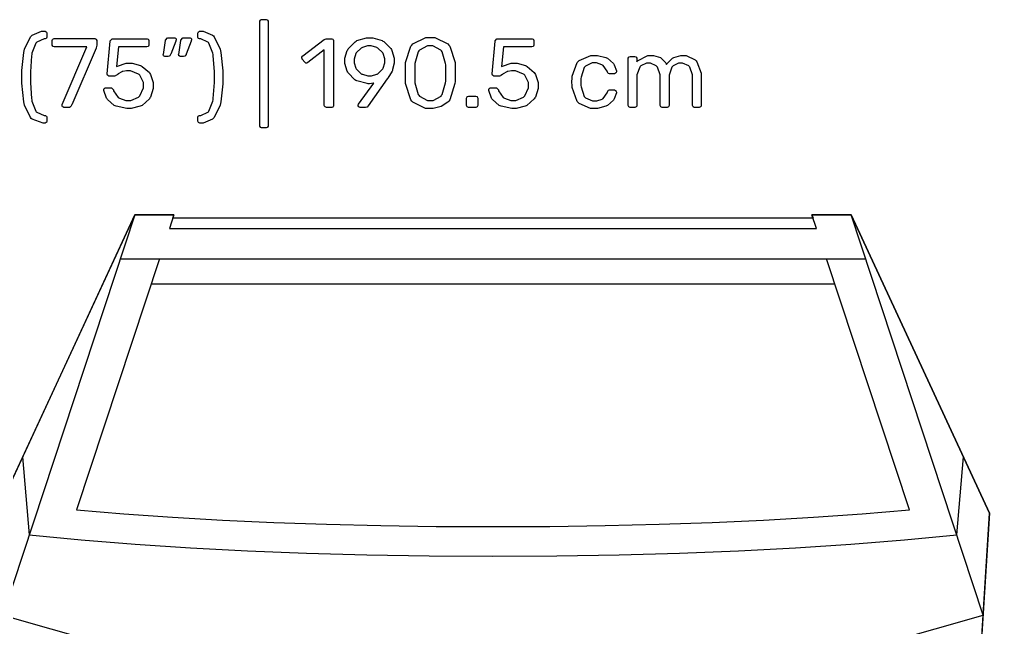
# Model space of a CAD drawing. Header units: millimetres. Extents: x 1207 to 16421, y -1609 to 10563.
# Drawn here: x 11391.6 to 11793.7, y 3488.8 to 3740.8 of the extents above; entities that cross this region are included whole.
import ezdxf

# ---------------------------------------------------------------- set-up
doc = ezdxf.new("R2010")
doc.units = ezdxf.units.MM
doc.layers.add('blueprint import', color=6, linetype='Continuous')

msp = doc.modelspace()

# ---------------------------------------------------------------- linework, layer by layer
at = {"layer": 'blueprint import'}
for points in [[(11491.501, 3696.138), (11491.453, 3696.186), (11491.254, 3696.657), (11491.254, 3696.812), (11491.254, 3739.889), (11491.254, 3740.065), (11491.453, 3740.526), (11491.501, 3740.571), (11491.538, 3740.619), (11491.996, 3740.843), (11492.151, 3740.843), (11493.671, 3740.843), (11493.834, 3740.843), (11494.307, 3740.619), (11494.351, 3740.571), (11494.388, 3740.526), (11494.624, 3740.057), (11494.624, 3739.889), (11494.624, 3696.812), (11494.624, 3696.644), (11494.388, 3696.186), (11494.351, 3696.138), (11494.307, 3696.091), (11493.821, 3695.867), (11493.671, 3695.867), (11492.151, 3695.867), (11491.983, 3695.867), (11491.538, 3696.091), (11491.501, 3696.138)], [(11396.517, 3699.848), (11396.161, 3700.18), (11393.711, 3705.293), (11393.556, 3705.977), (11393.402, 3706.672), (11392.649, 3714.367), (11392.649, 3716.926), (11392.649, 3719.658), (11393.402, 3727.164), (11393.556, 3727.848), (11393.698, 3728.541), (11396.161, 3733.645), (11396.517, 3733.962), (11396.858, 3734.292), (11400.782, 3735.93), (11402.088, 3735.93), (11402.253, 3735.93), (11402.711, 3735.706), (11402.761, 3735.659), (11402.809, 3735.624), (11403.032, 3735.142), (11403.032, 3734.977), (11403.032, 3733.645), (11403.032, 3733.491), (11402.817, 3733.054), (11402.785, 3733.009), (11402.737, 3732.974), (11402.346, 3732.737), (11402.218, 3732.737), (11401.827, 3732.737), (11398.812, 3731.441), (11398.6, 3731.182), (11398.378, 3730.935), (11396.821, 3726.81), (11396.727, 3726.243), (11396.621, 3725.679), (11396.161, 3719.102), (11396.161, 3716.902), (11396.161, 3714.554), (11396.621, 3708.075), (11396.727, 3707.508), (11396.821, 3706.944), (11398.378, 3702.843), (11398.6, 3702.585), (11398.812, 3702.337), (11401.827, 3701.027), (11402.218, 3701.016), (11402.359, 3701.016), (11402.737, 3700.793), (11402.785, 3700.745), (11402.817, 3700.71), (11403.032, 3700.274), (11403.032, 3700.119), (11403.032, 3698.777), (11403.032, 3698.612), (11402.809, 3698.154), (11402.761, 3698.104), (11402.711, 3698.06), (11402.242, 3697.832), (11402.088, 3697.832), (11401.499, 3697.845), (11396.858, 3699.52), (11396.517, 3699.848)], [(11465.801, 3698.13), (11465.755, 3698.178), (11465.519, 3698.647), (11465.519, 3698.801), (11465.519, 3700.132), (11465.519, 3700.298), (11465.731, 3700.732), (11465.779, 3700.769), (11465.812, 3700.817), (11466.201, 3701.04), (11466.344, 3701.04), (11466.72, 3701.051), (11469.713, 3702.359), (11469.936, 3702.606), (11470.149, 3702.865), (11471.739, 3706.991), (11471.832, 3707.556), (11471.93, 3708.132), (11472.401, 3714.732), (11472.401, 3716.926), (11472.401, 3719.269), (11471.93, 3725.702), (11471.832, 3726.267), (11471.739, 3726.834), (11470.149, 3730.959), (11469.936, 3731.206), (11469.713, 3731.465), (11466.72, 3732.761), (11466.344, 3732.761), (11466.201, 3732.761), (11465.812, 3732.998), (11465.779, 3733.031), (11465.731, 3733.078), (11465.519, 3733.526), (11465.519, 3733.667), (11465.519, 3735), (11465.519, 3735.174), (11465.755, 3735.637), (11465.801, 3735.682), (11465.836, 3735.73), (11466.274, 3735.954), (11466.424, 3735.954), (11467.814, 3735.954), (11471.646, 3734.316), (11472, 3733.986), (11472.341, 3733.654), (11474.78, 3728.565), (11474.934, 3727.87), (11475.077, 3727.188), (11475.842, 3719.517), (11475.842, 3716.945), (11475.842, 3714.213), (11475.088, 3706.696), (11474.934, 3705.999), (11474.78, 3705.317), (11472.328, 3700.191), (11472, 3699.861), (11471.646, 3699.544), (11467.721, 3697.893), (11466.424, 3697.893), (11466.355, 3697.893), (11465.836, 3698.08), (11465.801, 3698.13)], [(11409.511, 3704.6), (11409.466, 3704.646), (11409.277, 3705.082), (11409.277, 3705.223), (11409.37, 3705.588), (11419.55, 3729.414), (11406.117, 3729.414), (11405.943, 3729.414), (11405.469, 3729.649), (11405.437, 3729.686), (11405.387, 3729.734), (11405.165, 3730.216), (11405.165, 3730.37), (11405.165, 3731.877), (11405.165, 3732.066), (11405.363, 3732.559), (11405.413, 3732.607), (11405.448, 3732.653), (11405.943, 3732.879), (11406.117, 3732.879), (11422.721, 3732.879), (11422.886, 3732.879), (11423.37, 3732.653), (11423.418, 3732.607), (11423.451, 3732.559), (11423.666, 3732.053), (11423.666, 3731.877), (11423.666, 3730.5), (11423.666, 3730.109), (11423.405, 3729.06), (11423.357, 3728.919), (11413.282, 3705.386), (11413.249, 3705.317), (11412.871, 3704.704), (11412.837, 3704.657), (11412.787, 3704.62), (11412.294, 3704.374), (11412.126, 3704.374), (11410.091, 3704.374), (11410.017, 3704.374), (11409.548, 3704.563), (11409.511, 3704.6)], [(11431.313, 3705.021), (11430.935, 3705.213), (11428.094, 3707.604), (11427.905, 3707.897), (11427.703, 3708.192), (11426.646, 3711.363), (11426.633, 3711.704), (11426.633, 3711.785), (11426.633, 3711.915), (11426.832, 3712.28), (11426.88, 3712.304), (11426.917, 3712.341), (11427.306, 3712.517), (11427.447, 3712.517), (11429.439, 3712.517), (11429.71, 3712.517), (11430.499, 3711.763), (11430.546, 3711.609), (11430.64, 3711.244), (11432.525, 3708.52), (11432.807, 3708.334), (11433.079, 3708.156), (11435.731, 3707.239), (11436.615, 3707.239), (11437.759, 3707.239), (11440.893, 3708.651), (11441.197, 3708.935), (11441.506, 3709.218), (11443.037, 3712.506), (11443.037, 3713.601), (11443.037, 3714.695), (11441.506, 3717.679), (11441.197, 3717.949), (11440.893, 3718.22), (11437.675, 3719.552), (11436.615, 3719.552), (11436.024, 3719.552), (11434.397, 3719.256), (11434.256, 3719.187), (11434.106, 3719.128), (11432.586, 3718.244), (11432.432, 3718.125), (11432.338, 3718.066), (11431.595, 3717.571), (11431.548, 3717.538), (11431.487, 3717.512), (11430.959, 3717.36), (11430.794, 3717.36), (11428.848, 3717.36), (11428.685, 3717.36), (11428.235, 3717.582), (11428.19, 3717.632), (11428.142, 3717.679), (11427.931, 3718.194), (11427.942, 3718.255), (11429.213, 3731.806), (11429.237, 3731.984), (11429.979, 3732.831), (11430.225, 3732.831), (11444.318, 3732.831), (11444.497, 3732.831), (11444.981, 3732.633), (11445.029, 3732.583), (11445.061, 3732.548), (11445.276, 3732.053), (11445.276, 3731.877), (11445.276, 3730.37), (11445.276, 3730.205), (11445.04, 3729.755), (11445.005, 3729.71), (11444.955, 3729.673), (11444.473, 3729.462), (11444.318, 3729.462), (11432.605, 3729.462), (11431.876, 3721.272), (11432.208, 3721.506), (11435.894, 3722.651), (11437.132, 3722.651), (11438.37, 3722.651), (11441.727, 3721.754), (11442.105, 3721.567), (11442.47, 3721.389), (11445.463, 3718.774), (11445.687, 3718.422), (11445.9, 3718.077), (11446.994, 3714.639), (11446.994, 3713.483), (11446.994, 3712.197), (11445.9, 3708.675), (11445.687, 3708.31), (11445.463, 3707.958), (11442.409, 3705.189), (11442.023, 3704.998), (11441.623, 3704.822), (11437.896, 3703.866), (11436.66, 3703.866), (11436.13, 3703.89), (11431.678, 3704.848), (11431.313, 3705.021)], [(11451.342, 3725.748), (11451.308, 3725.796), (11451.225, 3726.304), (11451.249, 3726.361), (11452.157, 3732.066), (11452.181, 3732.264), (11453.004, 3733.233), (11453.289, 3733.233), (11455.89, 3733.233), (11456.008, 3733.233), (11456.329, 3733.067), (11456.362, 3733.031), (11456.386, 3733.009), (11456.54, 3732.653), (11456.54, 3732.535), (11456.54, 3732.372), (11456.446, 3731.923), (11456.433, 3731.877), (11454.301, 3726.384), (11454.266, 3726.315), (11453.888, 3725.748), (11453.851, 3725.702), (11453.805, 3725.668), (11453.289, 3725.477), (11453.121, 3725.477), (11451.862, 3725.477), (11451.803, 3725.49), (11451.366, 3725.716), (11451.342, 3725.748)], [(11457.719, 3725.748), (11457.682, 3725.796), (11457.602, 3726.304), (11457.621, 3726.361), (11458.529, 3732.066), (11458.555, 3732.264), (11459.379, 3733.233), (11459.661, 3733.233), (11462.267, 3733.233), (11462.385, 3733.233), (11462.702, 3733.067), (11462.739, 3733.031), (11462.762, 3733.009), (11462.925, 3732.653), (11462.925, 3732.535), (11462.925, 3732.372), (11462.819, 3731.923), (11462.808, 3731.877), (11460.688, 3726.384), (11460.651, 3726.315), (11460.263, 3725.748), (11460.228, 3725.702), (11460.18, 3725.668), (11459.674, 3725.477), (11459.507, 3725.477), (11458.238, 3725.477), (11458.178, 3725.49), (11457.752, 3725.716), (11457.719, 3725.748)], [(11518.214, 3704.6), (11518.168, 3704.646), (11517.966, 3705.115), (11517.966, 3705.269), (11517.966, 3728.237), (11511.133, 3722.992), (11511.085, 3722.957), (11510.66, 3722.744), (11510.521, 3722.744), (11510.343, 3722.744), (11509.871, 3723.087), (11509.824, 3723.146), (11508.846, 3724.419), (11508.809, 3724.467), (11508.646, 3724.853), (11508.646, 3724.981), (11508.646, 3725.173), (11508.987, 3725.668), (11509.057, 3725.702), (11517.897, 3732.535), (11517.966, 3732.583), (11518.707, 3732.831), (11518.967, 3732.831), (11520.89, 3732.831), (11521.055, 3732.831), (11521.513, 3732.607), (11521.561, 3732.559), (11521.606, 3732.514), (11521.832, 3732.04), (11521.832, 3731.877), (11521.832, 3705.245), (11521.832, 3705.082), (11521.606, 3704.62), (11521.561, 3704.576), (11521.513, 3704.526), (11521.042, 3704.305), (11520.89, 3704.305), (11518.898, 3704.305), (11518.815, 3704.316), (11518.248, 3704.563), (11518.214, 3704.6)], [(11532.249, 3704.6), (11532.201, 3704.646), (11532.014, 3705.082), (11532.014, 3705.223), (11532.014, 3705.365), (11532.142, 3705.719), (11532.177, 3705.751), (11538.445, 3714.461), (11538.282, 3714.424), (11536.69, 3714.213), (11536.162, 3714.213), (11535.667, 3714.226), (11531.389, 3715.355), (11531.022, 3715.568), (11530.644, 3715.794), (11527.842, 3718.681), (11527.651, 3719.033), (11527.453, 3719.4), (11526.495, 3722.568), (11526.495, 3723.615), (11526.495, 3724.784), (11527.453, 3727.894), (11527.651, 3728.259), (11527.842, 3728.635), (11530.728, 3731.606), (11531.117, 3731.829), (11531.495, 3732.066), (11535.383, 3733.22), (11536.677, 3733.22), (11538.067, 3733.22), (11541.875, 3732.101), (11542.263, 3731.877), (11542.641, 3731.651), (11545.576, 3728.719), (11545.775, 3728.354), (11545.964, 3727.998), (11546.955, 3724.771), (11546.955, 3723.689), (11546.955, 3722.699), (11546.281, 3720.023), (11546.151, 3719.728), (11546.023, 3719.443), (11544.266, 3716.487), (11544.055, 3716.181), (11536.162, 3705.093), (11536.113, 3705.034), (11535.654, 3704.539), (11535.619, 3704.502), (11535.57, 3704.47), (11535.042, 3704.279), (11534.864, 3704.279), (11532.824, 3704.279), (11532.755, 3704.305), (11532.281, 3704.563), (11532.249, 3704.6)], [(11554.187, 3707.013), (11553.788, 3707.532), (11551.633, 3714.25), (11551.609, 3715.073), (11551.561, 3718.572), (11551.609, 3722.193), (11551.633, 3723.016), (11553.775, 3729.697), (11554.187, 3730.205), (11554.602, 3730.722), (11560.047, 3733.278), (11561.858, 3733.278), (11563.781, 3733.278), (11569.154, 3730.722), (11569.58, 3730.205), (11569.99, 3729.697), (11572.121, 3723.027), (11572.147, 3722.193), (11572.147, 3722.002), (11572.195, 3719.434), (11572.195, 3718.572), (11572.195, 3717.701), (11572.147, 3715.262), (11572.147, 3715.073), (11572.112, 3714.25), (11569.979, 3707.532), (11569.58, 3707.013), (11569.165, 3706.505), (11566.433, 3704.704), (11563.003, 3703.938), (11561.858, 3703.938), (11559.938, 3703.938), (11554.589, 3706.505), (11554.187, 3707.013)], [(11590.858, 3705.021), (11590.48, 3705.213), (11587.641, 3707.604), (11587.444, 3707.897), (11587.242, 3708.192), (11586.195, 3711.363), (11586.182, 3711.704), (11586.182, 3711.785), (11586.182, 3711.915), (11586.382, 3712.28), (11586.429, 3712.304), (11586.462, 3712.341), (11586.851, 3712.517), (11586.994, 3712.517), (11588.984, 3712.517), (11589.255, 3712.517), (11590.046, 3711.763), (11590.093, 3711.609), (11590.187, 3711.244), (11592.074, 3708.52), (11592.357, 3708.334), (11592.626, 3708.156), (11595.278, 3707.239), (11596.16, 3707.239), (11597.304, 3707.239), (11600.438, 3708.651), (11600.747, 3708.935), (11601.051, 3709.218), (11602.582, 3712.506), (11602.582, 3713.601), (11602.582, 3714.695), (11601.051, 3717.679), (11600.747, 3717.949), (11600.438, 3718.22), (11597.222, 3719.552), (11596.16, 3719.552), (11595.573, 3719.552), (11593.946, 3719.256), (11593.805, 3719.187), (11593.651, 3719.128), (11592.118, 3718.244), (11591.968, 3718.125), (11591.87, 3718.066), (11591.14, 3717.571), (11591.084, 3717.538), (11591.023, 3717.512), (11590.504, 3717.36), (11590.341, 3717.36), (11588.397, 3717.36), (11588.23, 3717.36), (11587.785, 3717.582), (11587.735, 3717.632), (11587.678, 3717.679), (11587.476, 3718.194), (11587.487, 3718.255), (11588.762, 3731.806), (11588.773, 3731.984), (11589.516, 3732.831), (11589.774, 3732.831), (11603.868, 3732.831), (11604.046, 3732.831), (11604.528, 3732.633), (11604.574, 3732.583), (11604.611, 3732.548), (11604.821, 3732.053), (11604.821, 3731.877), (11604.821, 3730.37), (11604.821, 3730.205), (11604.587, 3729.755), (11604.55, 3729.71), (11604.504, 3729.673), (11604.022, 3729.462), (11603.868, 3729.462), (11592.155, 3729.462), (11591.425, 3721.272), (11591.753, 3721.506), (11595.443, 3722.651), (11596.679, 3722.651), (11597.917, 3722.651), (11601.277, 3721.754), (11601.655, 3721.567), (11602.019, 3721.389), (11604.986, 3718.774), (11605.21, 3718.422), (11605.425, 3718.077), (11606.52, 3714.639), (11606.52, 3713.483), (11606.52, 3712.197), (11605.425, 3708.675), (11605.21, 3708.31), (11604.986, 3707.958), (11601.935, 3705.189), (11601.546, 3704.998), (11601.146, 3704.822), (11597.408, 3703.866), (11596.173, 3703.866), (11595.654, 3703.89), (11591.225, 3704.848), (11590.858, 3705.021)], [(11539.909, 3718.22), (11540.144, 3718.348), (11542.085, 3720.164), (11542.239, 3720.388), (11542.381, 3720.622), (11543.1, 3722.875), (11543.1, 3723.615), (11543.1, 3724.454), (11542.381, 3726.693), (11542.239, 3726.927), (11542.098, 3727.164), (11540.154, 3728.991), (11539.909, 3729.121), (11539.661, 3729.247), (11537.431, 3729.883), (11536.701, 3729.883), (11535.902, 3729.883), (11533.769, 3729.247), (11533.534, 3729.121), (11533.282, 3728.991), (11531.365, 3727.164), (11531.224, 3726.927), (11531.082, 3726.693), (11530.363, 3724.395), (11530.363, 3723.615), (11530.363, 3722.816), (11531.082, 3720.622), (11531.224, 3720.388), (11531.365, 3720.164), (11533.263, 3718.348), (11533.511, 3718.22), (11533.745, 3718.09), (11535.934, 3717.441), (11536.677, 3717.441), (11537.479, 3717.441), (11539.661, 3718.101), (11539.909, 3718.22)], [(11566.587, 3709.394), (11566.843, 3709.748), (11568.233, 3714.626), (11568.257, 3715.251), (11568.257, 3715.451), (11568.307, 3717.829), (11568.307, 3718.62), (11568.307, 3719.456), (11568.257, 3721.791), (11568.257, 3721.967), (11568.246, 3722.59), (11566.834, 3727.47), (11566.563, 3727.811), (11566.291, 3728.165), (11562.966, 3729.907), (11561.858, 3729.907), (11560.683, 3729.907), (11557.428, 3728.165), (11557.169, 3727.811), (11556.9, 3727.47), (11555.51, 3722.59), (11555.497, 3721.967), (11555.449, 3718.62), (11555.497, 3715.251), (11555.51, 3714.626), (11556.9, 3709.748), (11557.169, 3709.394), (11557.428, 3709.053), (11560.753, 3707.308), (11561.858, 3707.308), (11563.038, 3707.308), (11566.326, 3709.053), (11566.587, 3709.394)], [(11623.167, 3706.401), (11622.757, 3706.813), (11620.624, 3712.562), (11620.613, 3713.305), (11620.565, 3714.932), (11620.613, 3716.557), (11620.637, 3717.302), (11622.757, 3723.051), (11623.167, 3723.465), (11623.569, 3723.876), (11628.378, 3725.926), (11629.979, 3725.926), (11631.217, 3725.926), (11634.59, 3725.066), (11634.931, 3724.888), (11635.258, 3724.714), (11637.78, 3722.568), (11637.945, 3722.31), (11638.099, 3722.049), (11639.005, 3719.469), (11639.029, 3719.208), (11639.029, 3719.152), (11638.805, 3718.609), (11638.757, 3718.55), (11638.701, 3718.516), (11638.23, 3718.255), (11638.075, 3718.255), (11636.297, 3718.255), (11636.142, 3718.255), (11635.708, 3718.422), (11635.684, 3718.442), (11635.647, 3718.479), (11635.306, 3719.033), (11635.269, 3719.115), (11635.141, 3719.456), (11633.467, 3721.802), (11633.256, 3721.945), (11633.032, 3722.084), (11630.769, 3722.781), (11630.028, 3722.781), (11629.001, 3722.781), (11626.197, 3721.472), (11625.95, 3721.202), (11625.702, 3720.944), (11624.347, 3716.902), (11624.323, 3716.359), (11624.277, 3714.932), (11624.323, 3713.507), (11624.347, 3712.964), (11625.702, 3708.935), (11625.95, 3708.664), (11626.197, 3708.403), (11629.06, 3707.085), (11630.028, 3707.085), (11630.839, 3707.085), (11633.069, 3707.78), (11633.28, 3707.921), (11633.477, 3708.062), (11635.152, 3710.419), (11635.269, 3710.751), (11635.306, 3710.831), (11635.647, 3711.398), (11635.684, 3711.433), (11635.708, 3711.468), (11636.142, 3711.609), (11636.297, 3711.609), (11638.075, 3711.609), (11638.238, 3711.609), (11638.701, 3711.374), (11638.757, 3711.314), (11638.805, 3711.279), (11639.029, 3710.725), (11639.029, 3710.653), (11639.016, 3710.406), (11638.108, 3707.862), (11637.945, 3707.604), (11637.78, 3707.345), (11635.258, 3705.176), (11634.931, 3704.998), (11634.59, 3704.835), (11631.123, 3703.938), (11629.979, 3703.938), (11628.271, 3703.938), (11623.569, 3705.99), (11623.167, 3706.401)], [(11644.142, 3704.6), (11644.096, 3704.646), (11643.874, 3705.115), (11643.874, 3705.269), (11643.874, 3724.571), (11643.874, 3724.747), (11644.096, 3725.209), (11644.142, 3725.253), (11644.179, 3725.303), (11644.65, 3725.524), (11644.815, 3725.524), (11646.535, 3725.524), (11646.7, 3725.524), (11647.15, 3725.303), (11647.195, 3725.253), (11647.23, 3725.209), (11647.443, 3724.736), (11647.443, 3724.571), (11647.443, 3723.194), (11647.808, 3723.652), (11651.991, 3725.926), (11653.394, 3725.926), (11654.347, 3725.926), (11657.221, 3724.994), (11659.438, 3722.816), (11659.756, 3722.18), (11659.91, 3722.46), (11662.232, 3724.747), (11662.538, 3724.912), (11662.833, 3725.09), (11665.648, 3725.926), (11666.591, 3725.926), (11667.946, 3725.926), (11671.679, 3724.03), (11672.036, 3723.639), (11672.377, 3723.263), (11674.168, 3718.596), (11674.168, 3717.043), (11674.168, 3705.269), (11674.168, 3705.106), (11673.93, 3704.646), (11673.897, 3704.6), (11673.849, 3704.55), (11673.367, 3704.329), (11673.213, 3704.329), (11671.469, 3704.329), (11671.291, 3704.329), (11670.832, 3704.55), (11670.795, 3704.6), (11670.752, 3704.646), (11670.528, 3705.115), (11670.528, 3705.269), (11670.528, 3716.678), (11670.528, 3717.842), (11669.397, 3721.118), (11669.182, 3721.341), (11668.96, 3721.58), (11666.462, 3722.744), (11665.635, 3722.744), (11664.788, 3722.744), (11662.501, 3721.543), (11662.266, 3721.296), (11662.03, 3721.061), (11660.863, 3717.773), (11660.863, 3716.678), (11660.863, 3705.269), (11660.863, 3705.106), (11660.626, 3704.646), (11660.594, 3704.6), (11660.546, 3704.55), (11660.064, 3704.329), (11659.91, 3704.329), (11658.118, 3704.329), (11657.942, 3704.329), (11657.482, 3704.55), (11657.449, 3704.6), (11657.399, 3704.646), (11657.177, 3705.115), (11657.177, 3705.269), (11657.177, 3716.678), (11657.177, 3717.842), (11655.996, 3721.083), (11655.774, 3721.32), (11655.538, 3721.556), (11653.099, 3722.744), (11652.286, 3722.744), (11651.437, 3722.744), (11649.152, 3721.556), (11648.918, 3721.32), (11648.666, 3721.083), (11647.515, 3717.818), (11647.515, 3716.724), (11647.515, 3705.269), (11647.515, 3705.106), (11647.28, 3704.646), (11647.243, 3704.6), (11647.195, 3704.55), (11646.711, 3704.329), (11646.559, 3704.329), (11644.778, 3704.329), (11644.722, 3704.339), (11644.179, 3704.563), (11644.142, 3704.6)], [(11577.177, 3704.6), (11577.131, 3704.646), (11576.905, 3705.115), (11576.905, 3705.269), (11576.905, 3708.075), (11576.905, 3708.253), (11577.131, 3708.735), (11577.177, 3708.781), (11577.214, 3708.84), (11577.685, 3709.076), (11577.85, 3709.076), (11580.656, 3709.076), (11580.819, 3709.076), (11581.293, 3708.84), (11581.336, 3708.781), (11581.373, 3708.735), (11581.61, 3708.24), (11581.61, 3708.075), (11581.61, 3705.269), (11581.61, 3705.106), (11581.373, 3704.646), (11581.336, 3704.6), (11581.293, 3704.55), (11580.806, 3704.329), (11580.656, 3704.329), (11577.85, 3704.329), (11577.768, 3704.339), (11577.214, 3704.563), (11577.177, 3704.6)]]:
    msp.add_lwpolyline(points, close=True, dxfattribs=at)
for points in [[(11790.294, 3482.988), (11793.663, 3536.224), (11736.268, 3659.867), (11720.042, 3659.867), (11720.5, 3658.466), (11455.185, 3658.466), (11455.632, 3659.867), (11439.416, 3659.867), (11382.021, 3536.224)], [(11391.152, 3392.196), (11382.045, 3536.248), (11439.443, 3659.891), (11455.656, 3659.891), (11453.805, 3654.259), (11721.927, 3654.259), (11720.063, 3659.891), (11736.268, 3659.891), (11793.663, 3536.248), (11784.541, 3392.196)], [(11439.443, 3659.891), (11384.71, 3494.004), (11443.402, 3477.309), (11732.306, 3477.309), (11791, 3494.004), (11736.268, 3659.891)], [(11720.524, 3658.488), (11455.185, 3658.488)], [(11449.622, 3641.593), (11415.297, 3537.579), (11434.892, 3535.953), (11455.054, 3534.554), (11475.77, 3533.375), (11497.064, 3532.408), (11518.922, 3531.631), (11541.332, 3531.088), (11564.324, 3530.771), (11587.854, 3530.662), (11611.409, 3530.771), (11634.361, 3531.088), (11656.787, 3531.631), (11678.645, 3532.408), (11699.938, 3533.375), (11720.654, 3534.554), (11740.814, 3535.953), (11760.409, 3537.579), (11726.086, 3641.593)], [(11433.396, 3641.593), (11742.31, 3641.593)], [(11446.23, 3631.317), (11729.481, 3631.317)], [(11392.874, 3559.59), (11395.678, 3527.224), (11417.243, 3525.184), (11439.523, 3523.393), (11462.491, 3521.883), (11486.174, 3520.658), (11510.542, 3519.705), (11535.619, 3519.01), (11561.389, 3518.595), (11587.854, 3518.467), (11614.321, 3518.595), (11640.091, 3519.01), (11665.177, 3519.705), (11689.543, 3520.658), (11713.217, 3521.883), (11736.194, 3523.393), (11758.467, 3525.184), (11780.041, 3527.224), (11782.823, 3559.59)]]:
    msp.add_lwpolyline(points, dxfattribs=at)

doc.saveas('drawing.dxf')
